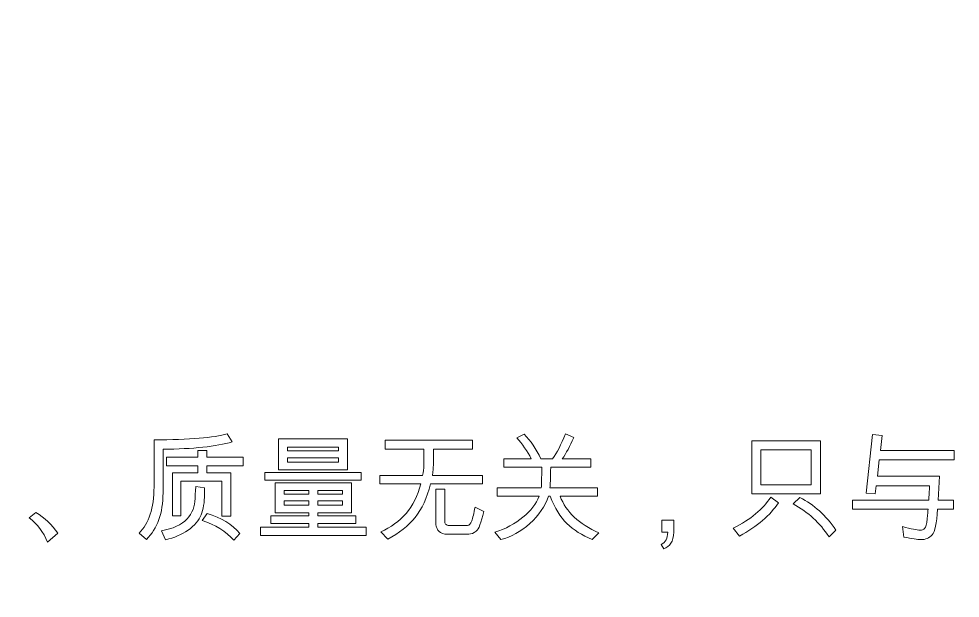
# Model space of a CAD drawing. Header units: millimetres. Extents: x -536 to 886, y 98 to 503.
# Drawn here: x 70.64 to 114.95, y 342.28 to 369.54 of the extents above; entities that cross this region are included whole.
import ezdxf

# ---------------------------------------------------------------- set-up
doc = ezdxf.new("R2010")
doc.units = ezdxf.units.MM
doc.header["$MEASUREMENT"] = 0
doc.layers.add('layer 1', color=7, linetype='Continuous')

msp = doc.modelspace()

# ---------------------------------------------------------------- linework, layer by layer
at = {"layer": 'layer 1', "lineweight": 9}
msp.add_open_spline([(-26.36, 241.324), (-26.36, 241.324), (313.64, 241.324), (313.64, 241.324), (313.64, 241.324), (318.948, 241.327), (324.037, 243.439), (327.788, 247.195), (327.788, 247.195), (331.538, 250.95), (333.644, 256.016), (333.64, 261.324), (333.64, 261.324), (333.64, 261.324), (333.64, 431.324), (333.64, 431.324), (333.64, 431.324), (333.637, 436.632), (331.525, 441.721), (327.77, 445.471), (327.77, 445.471), (324.014, 449.222), (318.948, 451.327), (313.64, 451.324), (313.64, 451.324), (313.64, 451.324), (-26.36, 451.324), (-26.36, 451.324), (-26.36, 451.324), (-31.667, 451.321), (-36.756, 449.209), (-40.507, 445.453), (-40.507, 445.453), (-44.258, 441.698), (-46.363, 436.632), (-46.36, 431.324), (-46.36, 431.324), (-46.36, 431.324), (-46.36, 261.324), (-46.36, 261.324), (-46.36, 261.324), (-46.356, 256.016), (-44.245, 250.927), (-40.489, 247.177), (-40.489, 247.177), (-36.734, 243.426), (-31.667, 241.321), (-26.36, 241.324)], degree=3, knots=[0, 0, 0, 0, 0.083333, 0.083333, 0.083333, 0.083333, 0.166667, 0.166667, 0.166667, 0.166667, 0.25, 0.25, 0.25, 0.25, 0.333333, 0.333333, 0.333333, 0.333333, 0.416667, 0.416667, 0.416667, 0.416667, 0.5, 0.5, 0.5, 0.5, 0.583333, 0.583333, 0.583333, 0.583333, 0.666667, 0.666667, 0.666667, 0.666667, 0.75, 0.75, 0.75, 0.75, 0.833333, 0.833333, 0.833333, 0.833333, 0.916667, 0.916667, 0.916667, 0.916667, 1, 1, 1, 1], dxfattribs=at)
at = {"layer": 'layer 1', "color": 22, "lineweight": 9}
for points, knots in [([(80.678, 349.635), (79.928, 349.413), (78.845, 349.298), (77.428, 349.291), (77.428, 349.291), (77.428, 349.291), (77.428, 347.234), (77.428, 347.234), (77.428, 347.234), (77.428, 346.287), (77.167, 345.557), (76.645, 345.045), (76.645, 345.045), (76.645, 345.045), (76.305, 345.346), (76.305, 345.346), (76.305, 345.346), (76.771, 345.795), (77.005, 346.518), (77.005, 347.517), (77.005, 347.517), (77.005, 347.517), (77.005, 349.728), (77.005, 349.728), (77.005, 349.728), (78.68, 349.736), (79.828, 349.829), (80.45, 350.006), (80.45, 350.006), (80.45, 350.006), (80.678, 349.635), (80.678, 349.635)], [0, 0, 0, 0, 0.125, 0.125, 0.125, 0.125, 0.25, 0.25, 0.25, 0.25, 0.375, 0.375, 0.375, 0.375, 0.5, 0.5, 0.5, 0.5, 0.625, 0.625, 0.625, 0.625, 0.75, 0.75, 0.75, 0.75, 0.875, 0.875, 0.875, 0.875, 1, 1, 1, 1]), ([(86.112, 348.322), (86.112, 348.322), (82.861, 348.322), (82.861, 348.322), (82.861, 348.322), (82.861, 348.322), (82.861, 349.773), (82.861, 349.773), (82.861, 349.773), (82.861, 349.773), (86.112, 349.773), (86.112, 349.773), (86.112, 349.773), (86.112, 349.773), (86.112, 348.322), (86.112, 348.322)], [0, 0, 0, 0, 0.25, 0.25, 0.25, 0.25, 0.5, 0.5, 0.5, 0.5, 0.75, 0.75, 0.75, 0.75, 1, 1, 1, 1]), ([(92.463, 347.652), (92.463, 347.652), (90.013, 347.652), (90.013, 347.652), (90.013, 347.652), (89.853, 347.001), (89.613, 346.476), (89.294, 346.076), (89.294, 346.076), (88.974, 345.677), (88.544, 345.338), (88.005, 345.062), (88.005, 345.062), (88.005, 345.062), (87.672, 345.406), (87.672, 345.406), (87.672, 345.406), (88.632, 345.805), (89.263, 346.554), (89.562, 347.652), (89.562, 347.652), (89.562, 347.652), (87.639, 347.652), (87.639, 347.652), (87.639, 347.652), (87.639, 347.652), (87.639, 348.056), (87.639, 348.056), (87.639, 348.056), (87.639, 348.056), (89.644, 348.056), (89.644, 348.056), (89.644, 348.056), (89.682, 348.214), (89.701, 348.373), (89.701, 348.534), (89.701, 348.534), (89.701, 348.534), (89.701, 349.296), (89.701, 349.296), (89.701, 349.296), (89.701, 349.296), (87.888, 349.296), (87.888, 349.296), (87.888, 349.296), (87.888, 349.296), (87.888, 349.717), (87.888, 349.717), (87.888, 349.717), (87.888, 349.717), (91.996, 349.717), (91.996, 349.717), (91.996, 349.717), (91.996, 349.717), (91.996, 349.296), (91.996, 349.296), (91.996, 349.296), (91.996, 349.296), (90.151, 349.296), (90.151, 349.296), (90.151, 349.296), (90.151, 349.296), (90.151, 348.539), (90.151, 348.539), (90.151, 348.539), (90.151, 348.423), (90.136, 348.263), (90.105, 348.056), (90.105, 348.056), (90.105, 348.056), (92.463, 348.056), (92.463, 348.056), (92.463, 348.056), (92.463, 348.056), (92.463, 347.652), (92.463, 347.652)], [0, 0, 0, 0, 0.052632, 0.052632, 0.052632, 0.052632, 0.105263, 0.105263, 0.105263, 0.105263, 0.157895, 0.157895, 0.157895, 0.157895, 0.210526, 0.210526, 0.210526, 0.210526, 0.263158, 0.263158, 0.263158, 0.263158, 0.315789, 0.315789, 0.315789, 0.315789, 0.368421, 0.368421, 0.368421, 0.368421, 0.421053, 0.421053, 0.421053, 0.421053, 0.473684, 0.473684, 0.473684, 0.473684, 0.526316, 0.526316, 0.526316, 0.526316, 0.578947, 0.578947, 0.578947, 0.578947, 0.631579, 0.631579, 0.631579, 0.631579, 0.684211, 0.684211, 0.684211, 0.684211, 0.736842, 0.736842, 0.736842, 0.736842, 0.789474, 0.789474, 0.789474, 0.789474, 0.842105, 0.842105, 0.842105, 0.842105, 0.894737, 0.894737, 0.894737, 0.894737, 0.947368, 0.947368, 0.947368, 0.947368, 1, 1, 1, 1]), ([(97.94, 345.357), (97.94, 345.357), (97.622, 345.045), (97.622, 345.045), (97.622, 345.045), (97.144, 345.239), (96.75, 345.487), (96.438, 345.79), (96.438, 345.79), (96.126, 346.092), (95.863, 346.521), (95.65, 347.074), (95.65, 347.074), (95.65, 347.074), (95.574, 347.074), (95.574, 347.074), (95.574, 347.074), (95.415, 346.607), (95.12, 346.181), (94.69, 345.795), (94.69, 345.795), (94.262, 345.409), (93.809, 345.159), (93.333, 345.045), (93.333, 345.045), (93.333, 345.045), (93.046, 345.378), (93.046, 345.378), (93.046, 345.378), (93.553, 345.543), (93.994, 345.779), (94.368, 346.087), (94.368, 346.087), (94.741, 346.394), (94.995, 346.723), (95.129, 347.074), (95.129, 347.074), (95.129, 347.074), (93.151, 347.074), (93.151, 347.074), (93.151, 347.074), (93.151, 347.074), (93.151, 347.478), (93.151, 347.478), (93.151, 347.478), (93.151, 347.478), (95.229, 347.478), (95.229, 347.478), (95.229, 347.478), (95.244, 347.607), (95.251, 347.93), (95.251, 348.45), (95.251, 348.45), (95.251, 348.45), (93.474, 348.45), (93.474, 348.45), (93.474, 348.45), (93.474, 348.45), (93.474, 348.835), (93.474, 348.835), (93.474, 348.835), (93.474, 348.835), (94.763, 348.835), (94.763, 348.835), (94.763, 348.835), (94.567, 349.207), (94.341, 349.537), (94.085, 349.822), (94.085, 349.822), (94.085, 349.822), (94.429, 349.996), (94.429, 349.996), (94.429, 349.996), (94.731, 349.693), (94.994, 349.306), (95.218, 348.835), (95.218, 348.835), (95.218, 348.835), (95.766, 348.835), (95.766, 348.835), (95.766, 348.835), (95.967, 349.113), (96.168, 349.504), (96.368, 350.006), (96.368, 350.006), (96.368, 350.006), (96.756, 349.833), (96.756, 349.833), (96.756, 349.833), (96.578, 349.431), (96.4, 349.099), (96.222, 348.835), (96.222, 348.835), (96.222, 348.835), (97.557, 348.835), (97.557, 348.835), (97.557, 348.835), (97.557, 348.835), (97.557, 348.45), (97.557, 348.45), (97.557, 348.45), (97.557, 348.45), (95.674, 348.45), (95.674, 348.45), (95.674, 348.45), (95.664, 347.911), (95.652, 347.587), (95.639, 347.478), (95.639, 347.478), (95.639, 347.478), (97.885, 347.478), (97.885, 347.478), (97.885, 347.478), (97.885, 347.478), (97.885, 347.074), (97.885, 347.074), (97.885, 347.074), (97.885, 347.074), (96.116, 347.074), (96.116, 347.074), (96.116, 347.074), (96.401, 346.338), (97.008, 345.765), (97.94, 345.357)], [0, 0, 0, 0, 0.032258, 0.032258, 0.032258, 0.032258, 0.064516, 0.064516, 0.064516, 0.064516, 0.096774, 0.096774, 0.096774, 0.096774, 0.129032, 0.129032, 0.129032, 0.129032, 0.16129, 0.16129, 0.16129, 0.16129, 0.193548, 0.193548, 0.193548, 0.193548, 0.225806, 0.225806, 0.225806, 0.225806, 0.258065, 0.258065, 0.258065, 0.258065, 0.290323, 0.290323, 0.290323, 0.290323, 0.322581, 0.322581, 0.322581, 0.322581, 0.354839, 0.354839, 0.354839, 0.354839, 0.387097, 0.387097, 0.387097, 0.387097, 0.419355, 0.419355, 0.419355, 0.419355, 0.451613, 0.451613, 0.451613, 0.451613, 0.483871, 0.483871, 0.483871, 0.483871, 0.516129, 0.516129, 0.516129, 0.516129, 0.548387, 0.548387, 0.548387, 0.548387, 0.580645, 0.580645, 0.580645, 0.580645, 0.612903, 0.612903, 0.612903, 0.612903, 0.645161, 0.645161, 0.645161, 0.645161, 0.677419, 0.677419, 0.677419, 0.677419, 0.709677, 0.709677, 0.709677, 0.709677, 0.741935, 0.741935, 0.741935, 0.741935, 0.774194, 0.774194, 0.774194, 0.774194, 0.806452, 0.806452, 0.806452, 0.806452, 0.83871, 0.83871, 0.83871, 0.83871, 0.870968, 0.870968, 0.870968, 0.870968, 0.903226, 0.903226, 0.903226, 0.903226, 0.935484, 0.935484, 0.935484, 0.935484, 0.967742, 0.967742, 0.967742, 0.967742, 1, 1, 1, 1]), ([(108.372, 347.196), (108.372, 347.196), (105.139, 347.196), (105.139, 347.196), (105.139, 347.196), (105.139, 347.196), (105.139, 349.679), (105.139, 349.679), (105.139, 349.679), (105.139, 349.679), (108.372, 349.679), (108.372, 349.679), (108.372, 349.679), (108.372, 349.679), (108.372, 347.196), (108.372, 347.196)], [0, 0, 0, 0, 0.25, 0.25, 0.25, 0.25, 0.5, 0.5, 0.5, 0.5, 0.75, 0.75, 0.75, 0.75, 1, 1, 1, 1]), ([(114.669, 348.789), (114.669, 348.789), (111.134, 348.789), (111.134, 348.789), (111.134, 348.789), (111.134, 348.789), (111.05, 348.018), (111.05, 348.018), (111.05, 348.018), (111.05, 348.018), (113.974, 348.018), (113.974, 348.018), (113.974, 348.018), (113.974, 348.018), (113.912, 346.895), (113.912, 346.895), (113.912, 346.895), (113.912, 346.895), (114.639, 346.895), (114.639, 346.895), (114.639, 346.895), (114.639, 346.895), (114.639, 346.461), (114.639, 346.461), (114.639, 346.461), (114.639, 346.461), (113.884, 346.461), (113.884, 346.461), (113.884, 346.461), (113.847, 345.804), (113.76, 345.403), (113.624, 345.255), (113.624, 345.255), (113.489, 345.108), (113.318, 345.034), (113.111, 345.034), (113.111, 345.034), (112.936, 345.034), (112.666, 345.075), (112.3, 345.156), (112.3, 345.156), (112.3, 345.156), (112.23, 345.65), (112.23, 345.65), (112.23, 345.65), (112.645, 345.536), (112.92, 345.479), (113.052, 345.479), (113.052, 345.479), (113.147, 345.479), (113.221, 345.507), (113.276, 345.565), (113.276, 345.565), (113.331, 345.621), (113.371, 345.769), (113.397, 346.007), (113.397, 346.007), (113.421, 346.244), (113.434, 346.396), (113.434, 346.461), (113.434, 346.461), (113.434, 346.461), (109.878, 346.461), (109.878, 346.461), (109.878, 346.461), (109.878, 346.461), (109.878, 346.895), (109.878, 346.895), (109.878, 346.895), (109.878, 346.895), (113.467, 346.895), (113.467, 346.895), (113.467, 346.895), (113.484, 347.1), (113.495, 347.324), (113.502, 347.568), (113.502, 347.568), (113.502, 347.568), (111.001, 347.568), (111.001, 347.568), (111.001, 347.568), (111.001, 347.568), (110.952, 347.185), (110.952, 347.185), (110.952, 347.185), (110.952, 347.185), (110.519, 347.223), (110.519, 347.223), (110.519, 347.223), (110.519, 347.223), (110.828, 349.974), (110.828, 349.974), (110.828, 349.974), (110.828, 349.974), (111.272, 349.928), (111.272, 349.928), (111.272, 349.928), (111.272, 349.928), (111.191, 349.233), (111.191, 349.233), (111.191, 349.233), (111.191, 349.233), (114.669, 349.233), (114.669, 349.233), (114.669, 349.233), (114.669, 349.233), (114.669, 348.789), (114.669, 348.789)], [0, 0, 0, 0, 0.037037, 0.037037, 0.037037, 0.037037, 0.074074, 0.074074, 0.074074, 0.074074, 0.111111, 0.111111, 0.111111, 0.111111, 0.148148, 0.148148, 0.148148, 0.148148, 0.185185, 0.185185, 0.185185, 0.185185, 0.222222, 0.222222, 0.222222, 0.222222, 0.259259, 0.259259, 0.259259, 0.259259, 0.296296, 0.296296, 0.296296, 0.296296, 0.333333, 0.333333, 0.333333, 0.333333, 0.37037, 0.37037, 0.37037, 0.37037, 0.407407, 0.407407, 0.407407, 0.407407, 0.444444, 0.444444, 0.444444, 0.444444, 0.481481, 0.481481, 0.481481, 0.481481, 0.518519, 0.518519, 0.518519, 0.518519, 0.555556, 0.555556, 0.555556, 0.555556, 0.592593, 0.592593, 0.592593, 0.592593, 0.62963, 0.62963, 0.62963, 0.62963, 0.666667, 0.666667, 0.666667, 0.666667, 0.703704, 0.703704, 0.703704, 0.703704, 0.740741, 0.740741, 0.740741, 0.740741, 0.777778, 0.777778, 0.777778, 0.777778, 0.814815, 0.814815, 0.814815, 0.814815, 0.851852, 0.851852, 0.851852, 0.851852, 0.888889, 0.888889, 0.888889, 0.888889, 0.925926, 0.925926, 0.925926, 0.925926, 0.962963, 0.962963, 0.962963, 0.962963, 1, 1, 1, 1]), ([(81.199, 348.512), (81.199, 348.512), (79.484, 348.512), (79.484, 348.512), (79.484, 348.512), (79.484, 348.512), (79.484, 348.184), (79.484, 348.184), (79.484, 348.184), (79.484, 348.184), (80.616, 348.184), (80.616, 348.184), (80.616, 348.184), (80.616, 348.184), (80.616, 346.133), (80.616, 346.133), (80.616, 346.133), (80.616, 346.133), (80.196, 346.133), (80.196, 346.133), (80.196, 346.133), (80.196, 346.133), (80.196, 347.779), (80.196, 347.779), (80.196, 347.779), (80.196, 347.779), (78.267, 347.779), (78.267, 347.779), (78.267, 347.779), (78.267, 347.779), (78.267, 346.152), (78.267, 346.152), (78.267, 346.152), (78.267, 346.152), (77.868, 346.152), (77.868, 346.152), (77.868, 346.152), (77.868, 346.152), (77.868, 348.184), (77.868, 348.184), (77.868, 348.184), (77.868, 348.184), (79.061, 348.184), (79.061, 348.184), (79.061, 348.184), (79.061, 348.184), (79.061, 348.512), (79.061, 348.512), (79.061, 348.512), (79.061, 348.512), (77.594, 348.512), (77.594, 348.512), (77.594, 348.512), (77.594, 348.512), (77.594, 348.916), (77.594, 348.916), (77.594, 348.916), (77.594, 348.916), (79.061, 348.916), (79.061, 348.916), (79.061, 348.916), (79.061, 348.916), (79.061, 349.233), (79.061, 349.233), (79.061, 349.233), (79.061, 349.233), (79.484, 349.233), (79.484, 349.233), (79.484, 349.233), (79.484, 349.233), (79.484, 348.916), (79.484, 348.916), (79.484, 348.916), (79.484, 348.916), (81.199, 348.916), (81.199, 348.916), (81.199, 348.916), (81.199, 348.916), (81.199, 348.512), (81.199, 348.512)], [0, 0, 0, 0, 0.05, 0.05, 0.05, 0.05, 0.1, 0.1, 0.1, 0.1, 0.15, 0.15, 0.15, 0.15, 0.2, 0.2, 0.2, 0.2, 0.25, 0.25, 0.25, 0.25, 0.3, 0.3, 0.3, 0.3, 0.35, 0.35, 0.35, 0.35, 0.4, 0.4, 0.4, 0.4, 0.45, 0.45, 0.45, 0.45, 0.5, 0.5, 0.5, 0.5, 0.55, 0.55, 0.55, 0.55, 0.6, 0.6, 0.6, 0.6, 0.65, 0.65, 0.65, 0.65, 0.7, 0.7, 0.7, 0.7, 0.75, 0.75, 0.75, 0.75, 0.8, 0.8, 0.8, 0.8, 0.85, 0.85, 0.85, 0.85, 0.9, 0.9, 0.9, 0.9, 0.95, 0.95, 0.95, 0.95, 1, 1, 1, 1]), ([(85.688, 349.212), (85.688, 349.212), (85.688, 349.391), (85.688, 349.391), (85.688, 349.391), (85.688, 349.391), (83.283, 349.391), (83.283, 349.391), (83.283, 349.391), (83.283, 349.391), (83.283, 349.212), (83.283, 349.212), (83.283, 349.212), (83.283, 349.212), (85.688, 349.212), (85.688, 349.212)], [0, 0, 0, 0, 0.25, 0.25, 0.25, 0.25, 0.5, 0.5, 0.5, 0.5, 0.75, 0.75, 0.75, 0.75, 1, 1, 1, 1]), ([(107.928, 347.616), (107.928, 347.616), (107.928, 349.255), (107.928, 349.255), (107.928, 349.255), (107.928, 349.255), (105.568, 349.255), (105.568, 349.255), (105.568, 349.255), (105.568, 349.255), (105.568, 347.616), (105.568, 347.616), (105.568, 347.616), (105.568, 347.616), (107.928, 347.616), (107.928, 347.616)], [0, 0, 0, 0, 0.25, 0.25, 0.25, 0.25, 0.5, 0.5, 0.5, 0.5, 0.75, 0.75, 0.75, 0.75, 1, 1, 1, 1]), ([(85.688, 348.683), (85.688, 348.683), (85.688, 348.889), (85.688, 348.889), (85.688, 348.889), (85.688, 348.889), (83.283, 348.889), (83.283, 348.889), (83.283, 348.889), (83.283, 348.889), (83.283, 348.683), (83.283, 348.683), (83.283, 348.683), (83.283, 348.683), (85.688, 348.683), (85.688, 348.683)], [0, 0, 0, 0, 0.25, 0.25, 0.25, 0.25, 0.5, 0.5, 0.5, 0.5, 0.75, 0.75, 0.75, 0.75, 1, 1, 1, 1]), ([(86.755, 347.834), (86.755, 347.834), (82.227, 347.834), (82.227, 347.834), (82.227, 347.834), (82.227, 347.834), (82.227, 348.194), (82.227, 348.194), (82.227, 348.194), (82.227, 348.194), (86.755, 348.194), (86.755, 348.194), (86.755, 348.194), (86.755, 348.194), (86.755, 347.834), (86.755, 347.834)], [0, 0, 0, 0, 0.25, 0.25, 0.25, 0.25, 0.5, 0.5, 0.5, 0.5, 0.75, 0.75, 0.75, 0.75, 1, 1, 1, 1]), ([(79.373, 347.467), (79.377, 347.352), (79.379, 347.253), (79.379, 347.169), (79.379, 347.169), (79.379, 346.784), (79.327, 346.46), (79.222, 346.198), (79.222, 346.198), (79.119, 345.936), (78.914, 345.698), (78.609, 345.483), (78.609, 345.483), (78.305, 345.269), (77.952, 345.117), (77.55, 345.029), (77.55, 345.029), (77.55, 345.029), (77.349, 345.452), (77.349, 345.452), (77.349, 345.452), (77.901, 345.546), (78.304, 345.731), (78.558, 346.008), (78.558, 346.008), (78.812, 346.285), (78.939, 346.603), (78.939, 346.963), (78.939, 346.963), (78.939, 347.044), (78.95, 347.235), (78.972, 347.535), (78.972, 347.535), (78.972, 347.535), (79.373, 347.467), (79.373, 347.467)], [0, 0, 0, 0, 0.111111, 0.111111, 0.111111, 0.111111, 0.222222, 0.222222, 0.222222, 0.222222, 0.333333, 0.333333, 0.333333, 0.333333, 0.444444, 0.444444, 0.444444, 0.444444, 0.555556, 0.555556, 0.555556, 0.555556, 0.666667, 0.666667, 0.666667, 0.666667, 0.777778, 0.777778, 0.777778, 0.777778, 0.888889, 0.888889, 0.888889, 0.888889, 1, 1, 1, 1]), ([(86.983, 345.224), (86.983, 345.224), (82.018, 345.224), (82.018, 345.224), (82.018, 345.224), (82.018, 345.224), (82.018, 345.628), (82.018, 345.628), (82.018, 345.628), (82.018, 345.628), (84.284, 345.628), (84.284, 345.628), (84.284, 345.628), (84.284, 345.628), (84.284, 345.789), (84.284, 345.789), (84.284, 345.789), (84.284, 345.789), (82.501, 345.789), (82.501, 345.789), (82.501, 345.789), (82.501, 345.789), (82.501, 346.152), (82.501, 346.152), (82.501, 346.152), (82.501, 346.152), (84.284, 346.152), (84.284, 346.152), (84.284, 346.152), (84.284, 346.152), (84.284, 346.296), (84.284, 346.296), (84.284, 346.296), (84.284, 346.296), (82.699, 346.296), (82.699, 346.296), (82.699, 346.296), (82.699, 346.296), (82.699, 347.706), (82.699, 347.706), (82.699, 347.706), (82.699, 347.706), (86.296, 347.706), (86.296, 347.706), (86.296, 347.706), (86.296, 347.706), (86.296, 346.296), (86.296, 346.296), (86.296, 346.296), (86.296, 346.296), (84.707, 346.296), (84.707, 346.296), (84.707, 346.296), (84.707, 346.296), (84.707, 346.152), (84.707, 346.152), (84.707, 346.152), (84.707, 346.152), (86.505, 346.152), (86.505, 346.152), (86.505, 346.152), (86.505, 346.152), (86.505, 345.789), (86.505, 345.789), (86.505, 345.789), (86.505, 345.789), (84.707, 345.789), (84.707, 345.789), (84.707, 345.789), (84.707, 345.789), (84.707, 345.628), (84.707, 345.628), (84.707, 345.628), (84.707, 345.628), (86.983, 345.628), (86.983, 345.628), (86.983, 345.628), (86.983, 345.628), (86.983, 345.224), (86.983, 345.224)], [0, 0, 0, 0, 0.05, 0.05, 0.05, 0.05, 0.1, 0.1, 0.1, 0.1, 0.15, 0.15, 0.15, 0.15, 0.2, 0.2, 0.2, 0.2, 0.25, 0.25, 0.25, 0.25, 0.3, 0.3, 0.3, 0.3, 0.35, 0.35, 0.35, 0.35, 0.4, 0.4, 0.4, 0.4, 0.45, 0.45, 0.45, 0.45, 0.5, 0.5, 0.5, 0.5, 0.55, 0.55, 0.55, 0.55, 0.6, 0.6, 0.6, 0.6, 0.65, 0.65, 0.65, 0.65, 0.7, 0.7, 0.7, 0.7, 0.75, 0.75, 0.75, 0.75, 0.8, 0.8, 0.8, 0.8, 0.85, 0.85, 0.85, 0.85, 0.9, 0.9, 0.9, 0.9, 0.95, 0.95, 0.95, 0.95, 1, 1, 1, 1]), ([(92.522, 346.361), (92.406, 345.834), (92.288, 345.525), (92.165, 345.433), (92.165, 345.433), (92.043, 345.341), (91.928, 345.294), (91.822, 345.294), (91.822, 345.294), (91.822, 345.294), (90.689, 345.294), (90.689, 345.294), (90.689, 345.294), (90.538, 345.331), (90.431, 345.394), (90.368, 345.485), (90.368, 345.485), (90.305, 345.575), (90.273, 345.656), (90.273, 345.728), (90.273, 345.728), (90.273, 345.728), (90.273, 347.411), (90.273, 347.411), (90.273, 347.411), (90.273, 347.411), (90.696, 347.411), (90.696, 347.411), (90.696, 347.411), (90.696, 347.411), (90.696, 345.867), (90.696, 345.867), (90.696, 345.867), (90.696, 345.809), (90.715, 345.767), (90.754, 345.74), (90.754, 345.74), (90.793, 345.715), (90.827, 345.702), (90.856, 345.702), (90.856, 345.702), (90.856, 345.702), (91.757, 345.702), (91.757, 345.702), (91.757, 345.702), (91.838, 345.702), (91.905, 345.773), (91.958, 345.915), (91.958, 345.915), (92.01, 346.056), (92.062, 346.274), (92.113, 346.567), (92.113, 346.567), (92.113, 346.567), (92.522, 346.361), (92.522, 346.361)], [0, 0, 0, 0, 0.071429, 0.071429, 0.071429, 0.071429, 0.142857, 0.142857, 0.142857, 0.142857, 0.214286, 0.214286, 0.214286, 0.214286, 0.285714, 0.285714, 0.285714, 0.285714, 0.357143, 0.357143, 0.357143, 0.357143, 0.428571, 0.428571, 0.428571, 0.428571, 0.5, 0.5, 0.5, 0.5, 0.571429, 0.571429, 0.571429, 0.571429, 0.642857, 0.642857, 0.642857, 0.642857, 0.714286, 0.714286, 0.714286, 0.714286, 0.785714, 0.785714, 0.785714, 0.785714, 0.857143, 0.857143, 0.857143, 0.857143, 0.928571, 0.928571, 0.928571, 0.928571, 1, 1, 1, 1]), ([(84.284, 347.172), (84.284, 347.172), (84.284, 347.345), (84.284, 347.345), (84.284, 347.345), (84.284, 347.345), (83.123, 347.345), (83.123, 347.345), (83.123, 347.345), (83.123, 347.345), (83.123, 347.172), (83.123, 347.172), (83.123, 347.172), (83.123, 347.172), (84.284, 347.172), (84.284, 347.172)], [0, 0, 0, 0, 0.25, 0.25, 0.25, 0.25, 0.5, 0.5, 0.5, 0.5, 0.75, 0.75, 0.75, 0.75, 1, 1, 1, 1]), ([(85.873, 347.172), (85.873, 347.172), (85.873, 347.345), (85.873, 347.345), (85.873, 347.345), (85.873, 347.345), (84.707, 347.345), (84.707, 347.345), (84.707, 347.345), (84.707, 347.345), (84.707, 347.172), (84.707, 347.172), (84.707, 347.172), (84.707, 347.172), (85.873, 347.172), (85.873, 347.172)], [0, 0, 0, 0, 0.25, 0.25, 0.25, 0.25, 0.5, 0.5, 0.5, 0.5, 0.75, 0.75, 0.75, 0.75, 1, 1, 1, 1]), ([(106.39, 346.773), (106.013, 346.177), (105.402, 345.652), (104.555, 345.2), (104.555, 345.2), (104.555, 345.2), (104.269, 345.574), (104.269, 345.574), (104.269, 345.574), (105.082, 345.983), (105.668, 346.469), (106.029, 347.033), (106.029, 347.033), (106.029, 347.033), (106.39, 346.773), (106.39, 346.773)], [0, 0, 0, 0, 0.25, 0.25, 0.25, 0.25, 0.5, 0.5, 0.5, 0.5, 0.75, 0.75, 0.75, 0.75, 1, 1, 1, 1]), ([(109.102, 345.485), (109.102, 345.485), (108.774, 345.167), (108.774, 345.167), (108.774, 345.167), (108.349, 345.817), (107.787, 346.331), (107.09, 346.711), (107.09, 346.711), (107.09, 346.711), (107.401, 347.012), (107.401, 347.012), (107.401, 347.012), (108.063, 346.681), (108.631, 346.172), (109.102, 345.485)], [0, 0, 0, 0, 0.25, 0.25, 0.25, 0.25, 0.5, 0.5, 0.5, 0.5, 0.75, 0.75, 0.75, 0.75, 1, 1, 1, 1]), ([(84.284, 346.656), (84.284, 346.656), (84.284, 346.863), (84.284, 346.863), (84.284, 346.863), (84.284, 346.863), (83.123, 346.863), (83.123, 346.863), (83.123, 346.863), (83.123, 346.863), (83.123, 346.656), (83.123, 346.656), (83.123, 346.656), (83.123, 346.656), (84.284, 346.656), (84.284, 346.656)], [0, 0, 0, 0, 0.25, 0.25, 0.25, 0.25, 0.5, 0.5, 0.5, 0.5, 0.75, 0.75, 0.75, 0.75, 1, 1, 1, 1]), ([(85.873, 346.656), (85.873, 346.656), (85.873, 346.863), (85.873, 346.863), (85.873, 346.863), (85.873, 346.863), (84.707, 346.863), (84.707, 346.863), (84.707, 346.863), (84.707, 346.863), (84.707, 346.656), (84.707, 346.656), (84.707, 346.656), (84.707, 346.656), (85.873, 346.656), (85.873, 346.656)], [0, 0, 0, 0, 0.25, 0.25, 0.25, 0.25, 0.5, 0.5, 0.5, 0.5, 0.75, 0.75, 0.75, 0.75, 1, 1, 1, 1]), ([(72.478, 345.341), (72.478, 345.341), (71.995, 344.912), (71.995, 344.912), (71.995, 344.912), (71.792, 345.393), (71.506, 345.773), (71.134, 346.052), (71.134, 346.052), (71.134, 346.052), (71.444, 346.317), (71.444, 346.317), (71.444, 346.317), (71.855, 346.065), (72.199, 345.74), (72.478, 345.341)], [0, 0, 0, 0, 0.25, 0.25, 0.25, 0.25, 0.5, 0.5, 0.5, 0.5, 0.75, 0.75, 0.75, 0.75, 1, 1, 1, 1]), ([(81.045, 345.328), (81.045, 345.328), (80.768, 345.007), (80.768, 345.007), (80.768, 345.007), (80.379, 345.421), (79.879, 345.732), (79.268, 345.94), (79.268, 345.94), (79.268, 345.94), (79.506, 346.263), (79.506, 346.263), (79.506, 346.263), (80.168, 346.069), (80.681, 345.757), (81.045, 345.328)], [0, 0, 0, 0, 0.25, 0.25, 0.25, 0.25, 0.5, 0.5, 0.5, 0.5, 0.75, 0.75, 0.75, 0.75, 1, 1, 1, 1]), ([(101.464, 345.39), (101.464, 345.16), (101.419, 344.984), (101.332, 344.864), (101.332, 344.864), (101.244, 344.742), (101.136, 344.656), (101.007, 344.605), (101.007, 344.605), (101.007, 344.605), (100.875, 344.812), (100.875, 344.812), (100.875, 344.812), (101.078, 344.899), (101.18, 345.091), (101.181, 345.39), (101.181, 345.39), (101.181, 345.39), (100.907, 345.39), (100.907, 345.39), (100.907, 345.39), (100.907, 345.39), (100.907, 345.946), (100.907, 345.946), (100.907, 345.946), (100.907, 345.946), (101.464, 345.946), (101.464, 345.946), (101.464, 345.946), (101.464, 345.946), (101.464, 345.39), (101.464, 345.39)], [0, 0, 0, 0, 0.125, 0.125, 0.125, 0.125, 0.25, 0.25, 0.25, 0.25, 0.375, 0.375, 0.375, 0.375, 0.5, 0.5, 0.5, 0.5, 0.625, 0.625, 0.625, 0.625, 0.75, 0.75, 0.75, 0.75, 0.875, 0.875, 0.875, 0.875, 1, 1, 1, 1])]:
    msp.add_open_spline(points, degree=3, knots=knots, dxfattribs=at)

doc.saveas('drawing.dxf')
